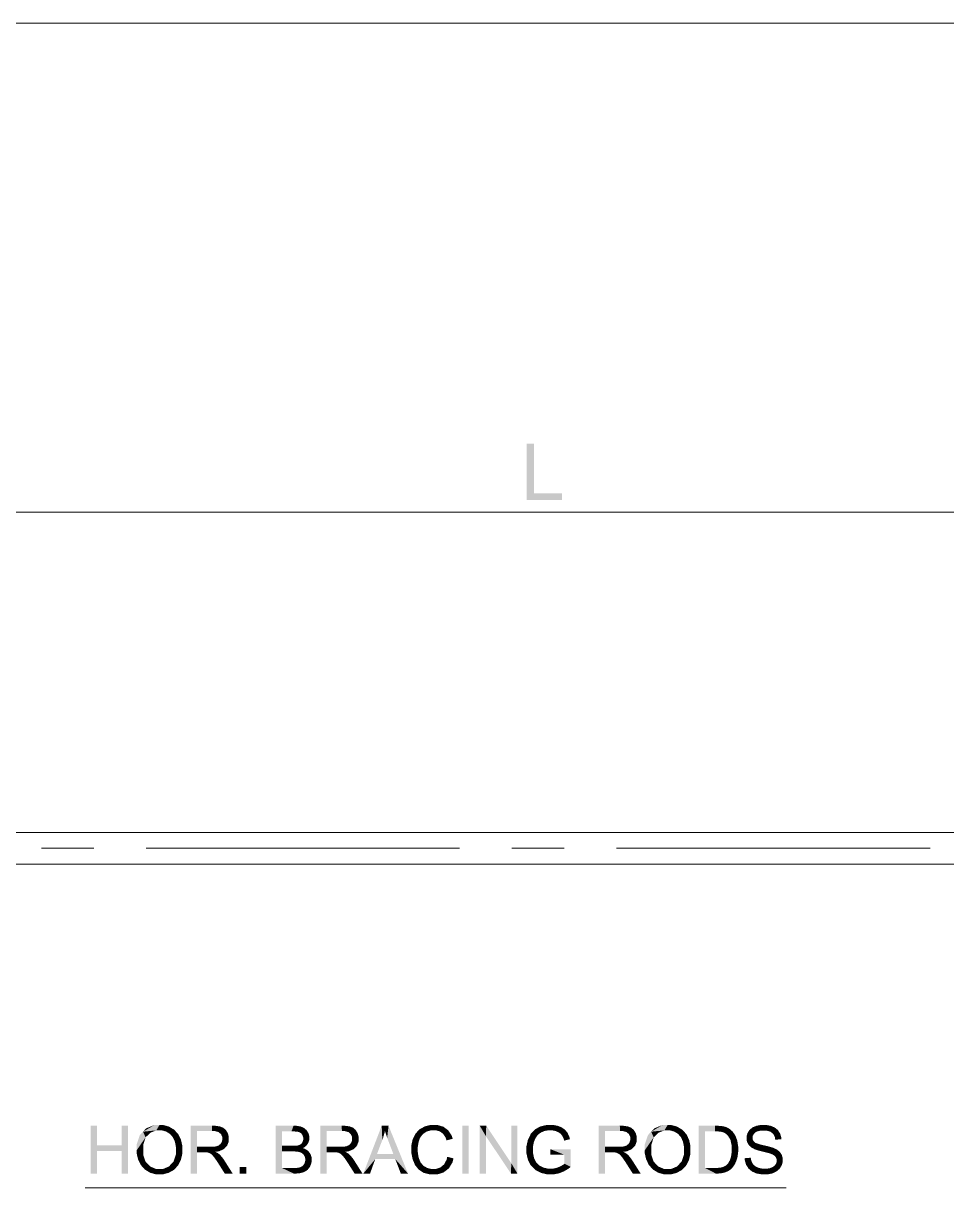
# Model space of a CAD drawing. Header units: millimetres. Extents: x 2 to 579, y 1 to 405.
# Drawn here: x 180.4 to 224.6, y 157.4 to 213.1 of the extents above; entities that cross this region are included whole.
import ezdxf

# ---------------------------------------------------------------- set-up
doc = ezdxf.new("R2010")
doc.units = ezdxf.units.MM
doc.linetypes.add('XKITLINE00', pattern=[0])
doc.layers.add('GraphicObject', color=6, linetype='Continuous', lineweight=0)
doc.layers.add('LinkedObject', color=7, linetype='Continuous', lineweight=0)

# ---------------------------------------------------------------- blocks, each defined once
blk = doc.blocks.new('*A3')
at = {"layer": 'GraphicObject', "color": 3, "linetype": 'XKITLINE00', "lineweight": 0}
blk.add_line((272.126, 213.102), (137.567, 213.102), dxfattribs=at)
blk = doc.blocks.new('*A4')
at = {"layer": 'LinkedObject'}
for points in [[(204.819, 192.998), (204.462, 190.298), (204.462, 192.998)], [(204.819, 190.617), (204.462, 190.298), (204.819, 192.998)], [(204.462, 190.298), (204.819, 190.617), (206.147, 190.298)], [(206.147, 190.298), (204.819, 190.617), (206.147, 190.617)], [(183.909, 159.422), (183.607, 158.075), (183.607, 160.362)], [(183.909, 159.422), (183.607, 160.362), (183.909, 160.362)], [(185.4, 160.362), (185.098, 159.422), (185.098, 160.362)], [(185.098, 159.152), (185.098, 159.422), (185.4, 160.362)], [(185.098, 159.152), (185.4, 160.362), (185.4, 158.075)], [(186.115, 160.079), (185.81, 159.188), (185.962, 159.918)], [(186.237, 159.809), (185.81, 159.188), (186.115, 160.079)], [(185.962, 159.918), (185.81, 159.188), (185.81, 159.473)], [(186.663, 160.401), (186.115, 160.079), (186.268, 160.24)], [(186.904, 160.401), (186.115, 160.079), (186.663, 160.401)], [(186.745, 160.14), (186.115, 160.079), (186.904, 160.401)], [(186.468, 160.03), (186.115, 160.079), (186.745, 160.14)], [(186.115, 160.079), (186.468, 160.03), (186.353, 159.92)], [(186.237, 159.809), (186.115, 160.079), (186.353, 159.92)], [(186.745, 160.14), (186.904, 160.401), (186.906, 160.14)], [(186.904, 160.401), (187.019, 160.14), (186.906, 160.14)], [(187.348, 160.325), (186.904, 160.401), (187.063, 160.401)], [(187.475, 160.25), (186.904, 160.401), (187.348, 160.325)], [(187.223, 160.083), (186.904, 160.401), (187.475, 160.25)], [(187.019, 160.14), (186.904, 160.401), (187.223, 160.083)], [(187.223, 160.083), (187.475, 160.25), (187.314, 160.026)], [(187.475, 160.25), (187.405, 159.968), (187.314, 160.026)], [(187.405, 159.968), (187.475, 160.25), (187.543, 159.807)], [(187.796, 159.963), (187.475, 160.25), (187.602, 160.174)], [(187.863, 159.828), (187.475, 160.25), (187.796, 159.963)], [(187.543, 159.807), (187.475, 160.25), (187.863, 159.828)], [(188.693, 159.354), (188.392, 158.075), (188.392, 160.362)], [(188.392, 160.362), (188.693, 160.111), (188.693, 159.354)], [(189.416, 160.111), (188.392, 160.362), (189.404, 160.362)], [(188.693, 160.111), (188.392, 160.362), (189.416, 160.111)], [(189.404, 160.362), (189.543, 160.111), (189.416, 160.111)], [(189.788, 160.331), (189.404, 160.362), (189.556, 160.362)], [(189.868, 160.3), (189.404, 160.362), (189.788, 160.331)], [(189.729, 160.058), (189.404, 160.362), (189.868, 160.3)], [(189.543, 160.111), (189.404, 160.362), (189.729, 160.058)], [(189.868, 160.3), (189.788, 160.006), (189.729, 160.058)], [(189.947, 160.27), (189.788, 160.006), (189.868, 160.3)], [(189.788, 160.006), (189.947, 160.27), (189.847, 159.954)], [(189.847, 159.954), (189.947, 160.27), (190.122, 160.083)], [(190.122, 160.083), (189.906, 159.82), (189.847, 159.954)], [(190.169, 160.005), (189.906, 159.82), (190.122, 160.083)], [(190.217, 159.833), (189.906, 159.82), (190.169, 160.005)], [(190.122, 160.083), (189.947, 160.27), (190.074, 160.161)], [(192.453, 160.362), (192.755, 159.132), (192.453, 158.075)], [(192.755, 159.402), (192.755, 159.132), (192.453, 160.362)], [(192.453, 160.362), (192.755, 160.092), (192.755, 159.402)], [(193.213, 160.092), (192.453, 160.362), (193.312, 160.362)], [(192.755, 160.092), (192.453, 160.362), (193.213, 160.092)], [(193.213, 160.092), (193.312, 160.362), (193.337, 160.092)], [(193.312, 160.362), (193.511, 160.076), (193.337, 160.092)], [(193.443, 160.362), (193.511, 160.076), (193.312, 160.362)], [(193.653, 160.327), (193.511, 160.076), (193.443, 160.362)], [(193.511, 160.076), (193.653, 160.327), (193.562, 160.06)], [(193.562, 160.06), (193.653, 160.327), (193.613, 160.044)], [(193.613, 160.044), (193.653, 160.327), (193.732, 160.293)], [(193.732, 160.293), (193.691, 159.985), (193.613, 160.044)], [(193.811, 160.258), (193.691, 159.985), (193.732, 160.293)], [(193.935, 160.151), (193.691, 159.985), (193.811, 160.258)], [(193.98, 160.079), (193.691, 159.985), (193.935, 160.151)], [(193.691, 159.985), (193.98, 160.079), (193.718, 159.942)], [(193.98, 160.079), (193.745, 159.899), (193.718, 159.942)], [(193.745, 159.899), (193.98, 160.079), (193.773, 159.798)], [(193.773, 159.798), (193.98, 160.079), (194.07, 159.777)], [(194.07, 159.856), (193.98, 160.079), (194.025, 160.007)], [(194.07, 159.777), (193.98, 160.079), (194.07, 159.856)], [(194.903, 159.354), (194.601, 158.075), (194.601, 160.362)], [(194.601, 160.362), (194.903, 160.111), (194.903, 159.354)], [(195.625, 160.111), (194.601, 160.362), (195.613, 160.362)], [(194.903, 160.111), (194.601, 160.362), (195.625, 160.111)], [(195.613, 160.362), (195.752, 160.111), (195.625, 160.111)], [(195.997, 160.331), (195.613, 160.362), (195.765, 160.362)], [(196.077, 160.3), (195.613, 160.362), (195.997, 160.331)], [(195.938, 160.058), (195.613, 160.362), (196.077, 160.3)], [(195.752, 160.111), (195.613, 160.362), (195.938, 160.058)], [(196.077, 160.3), (195.997, 160.006), (195.938, 160.058)], [(196.156, 160.27), (195.997, 160.006), (196.077, 160.3)], [(195.997, 160.006), (196.156, 160.27), (196.056, 159.954)], [(196.056, 159.954), (196.156, 160.27), (196.331, 160.083)], [(196.331, 160.083), (196.115, 159.82), (196.056, 159.954)], [(196.378, 160.005), (196.115, 159.82), (196.331, 160.083)], [(196.426, 159.833), (196.115, 159.82), (196.378, 160.005)], [(196.331, 160.083), (196.156, 160.27), (196.283, 160.161)], [(197.529, 160.362), (197.559, 159.684), (196.65, 158.075)], [(197.559, 159.684), (197.529, 160.362), (197.598, 159.793)], [(197.598, 159.793), (197.529, 160.362), (197.66, 160.012)], [(197.66, 160.012), (197.529, 160.362), (197.682, 160.122)], [(197.855, 160.362), (197.682, 160.122), (197.529, 160.362)], [(197.682, 160.122), (197.855, 160.362), (197.71, 160.029)], [(197.71, 160.029), (197.855, 160.362), (197.791, 159.791)], [(197.791, 159.791), (197.855, 160.362), (197.844, 159.646)], [(197.844, 159.646), (197.855, 160.362), (198.084, 159.015)], [(198.084, 159.015), (197.855, 160.362), (198.178, 158.768)], [(198.178, 158.768), (197.855, 160.362), (198.787, 158.075)], [(199.148, 159.992), (199.487, 159.953), (199.08, 159.859)], [(199.08, 159.859), (199.487, 159.953), (199.362, 159.783)], [(199.342, 160.194), (199.487, 159.953), (199.148, 159.992)], [(199.468, 160.263), (199.487, 159.953), (199.342, 160.194)], [(199.594, 160.332), (199.884, 160.143), (199.468, 160.263)], [(199.468, 160.263), (199.884, 160.143), (199.664, 160.079)], [(199.487, 159.953), (199.468, 160.263), (199.575, 160.016)], [(199.575, 160.016), (199.468, 160.263), (199.664, 160.079)], [(199.871, 160.401), (199.884, 160.143), (199.594, 160.332)], [(200.022, 160.401), (199.884, 160.143), (199.871, 160.401)], [(199.884, 160.143), (200.022, 160.401), (200.016, 160.143)], [(200.022, 160.401), (200.13, 160.143), (200.016, 160.143)], [(200.482, 160.314), (200.022, 160.401), (200.193, 160.401)], [(200.598, 160.226), (200.022, 160.401), (200.482, 160.314)], [(200.32, 160.086), (200.022, 160.401), (200.598, 160.226)], [(200.13, 160.143), (200.022, 160.401), (200.32, 160.086)], [(200.32, 160.086), (200.598, 160.226), (200.396, 160.029)], [(200.598, 160.226), (200.472, 159.972), (200.396, 160.029)], [(200.472, 159.972), (200.598, 160.226), (200.587, 159.79)], [(200.587, 159.79), (200.598, 160.226), (200.924, 159.735)], [(200.878, 159.893), (200.598, 160.226), (200.715, 160.139)], [(200.924, 159.735), (200.598, 160.226), (200.878, 159.893)], [(201.688, 160.362), (201.386, 158.075), (201.386, 160.362)], [(201.688, 158.075), (201.386, 158.075), (201.688, 160.362)], [(202.218, 160.362), (202.509, 159.87), (202.218, 158.075)], [(202.509, 159.87), (202.218, 160.362), (202.529, 160.362)], [(202.218, 158.075), (202.509, 159.87), (202.509, 158.075)], [(202.509, 159.87), (202.529, 160.362), (203.708, 158.075)], [(203.708, 158.075), (202.529, 160.362), (203.728, 158.567)], [(204.018, 160.362), (203.728, 158.567), (203.728, 160.362)], [(204.018, 158.075), (203.728, 158.567), (204.018, 160.362)], [(204.992, 160.261), (204.59, 159.831), (204.861, 160.19)], [(205.162, 160.048), (204.59, 159.831), (204.992, 160.261)], [(204.861, 160.19), (204.59, 159.831), (204.66, 159.976)], [(205.04, 159.965), (204.59, 159.831), (205.162, 160.048)], [(204.993, 159.913), (204.59, 159.831), (205.04, 159.965)], [(204.947, 159.862), (204.59, 159.831), (204.993, 159.913)], [(205.425, 160.401), (204.992, 160.261), (205.123, 160.331)], [(205.492, 160.143), (204.992, 160.261), (205.425, 160.401)], [(204.992, 160.261), (205.237, 160.079), (205.162, 160.048)], [(205.237, 160.079), (204.992, 160.261), (205.313, 160.111)], [(205.313, 160.111), (204.992, 160.261), (205.492, 160.143)], [(205.596, 160.143), (205.425, 160.401), (205.596, 160.401)], [(205.492, 160.143), (205.425, 160.401), (205.596, 160.143)], [(205.596, 160.401), (205.683, 160.143), (205.596, 160.143)], [(205.72, 160.401), (205.683, 160.143), (205.596, 160.401)], [(205.683, 160.143), (205.72, 160.401), (205.84, 160.113)], [(206.044, 160.321), (205.72, 160.401), (205.944, 160.361)], [(205.84, 160.113), (205.72, 160.401), (206.044, 160.321)], [(205.84, 160.113), (206.044, 160.321), (205.911, 160.082)], [(206.044, 160.321), (205.982, 160.052), (205.911, 160.082)], [(205.982, 160.052), (206.044, 160.321), (206.092, 159.972)], [(206.301, 160.169), (206.044, 160.321), (206.144, 160.28)], [(206.358, 160.097), (206.044, 160.321), (206.301, 160.169)], [(206.092, 159.972), (206.044, 160.321), (206.358, 160.097)], [(206.092, 159.972), (206.358, 160.097), (206.13, 159.922)], [(206.358, 160.097), (206.168, 159.872), (206.13, 159.922)], [(206.168, 159.872), (206.358, 160.097), (206.232, 159.735)], [(206.232, 159.735), (206.358, 160.097), (206.502, 159.838)], [(206.502, 159.838), (206.358, 160.097), (206.415, 160.025)], [(208.206, 159.354), (207.904, 158.075), (207.904, 160.362)], [(207.904, 160.362), (208.206, 160.111), (208.206, 159.354)], [(208.928, 160.111), (207.904, 160.362), (208.916, 160.362)], [(208.206, 160.111), (207.904, 160.362), (208.928, 160.111)], [(208.916, 160.362), (209.055, 160.111), (208.928, 160.111)], [(209.301, 160.331), (208.916, 160.362), (209.068, 160.362)], [(209.38, 160.3), (208.916, 160.362), (209.301, 160.331)], [(209.241, 160.058), (208.916, 160.362), (209.38, 160.3)], [(209.055, 160.111), (208.916, 160.362), (209.241, 160.058)], [(209.38, 160.3), (209.3, 160.006), (209.241, 160.058)], [(209.459, 160.27), (209.3, 160.006), (209.38, 160.3)], [(209.3, 160.006), (209.459, 160.27), (209.359, 159.954)], [(209.359, 159.954), (209.459, 160.27), (209.634, 160.083)], [(209.634, 160.083), (209.418, 159.82), (209.359, 159.954)], [(209.681, 160.005), (209.418, 159.82), (209.634, 160.083)], [(209.729, 159.833), (209.418, 159.82), (209.681, 160.005)], [(209.634, 160.083), (209.459, 160.27), (209.586, 160.161)], [(210.416, 160.079), (210.111, 159.188), (210.264, 159.918)], [(210.538, 159.809), (210.111, 159.188), (210.416, 160.079)], [(210.264, 159.918), (210.111, 159.188), (210.111, 159.473)], [(210.964, 160.401), (210.416, 160.079), (210.569, 160.24)], [(211.205, 160.401), (210.416, 160.079), (210.964, 160.401)], [(211.046, 160.14), (210.416, 160.079), (211.205, 160.401)], [(210.769, 160.03), (210.416, 160.079), (211.046, 160.14)], [(210.416, 160.079), (210.769, 160.03), (210.654, 159.92)], [(210.538, 159.809), (210.416, 160.079), (210.654, 159.92)], [(211.046, 160.14), (211.205, 160.401), (211.207, 160.14)], [(211.205, 160.401), (211.32, 160.14), (211.207, 160.14)], [(211.649, 160.325), (211.205, 160.401), (211.364, 160.401)], [(211.776, 160.25), (211.205, 160.401), (211.649, 160.325)], [(211.524, 160.083), (211.205, 160.401), (211.776, 160.25)], [(211.32, 160.14), (211.205, 160.401), (211.524, 160.083)], [(211.524, 160.083), (211.776, 160.25), (211.615, 160.026)], [(211.776, 160.25), (211.706, 159.968), (211.615, 160.026)], [(211.706, 159.968), (211.776, 160.25), (211.844, 159.807)], [(212.097, 159.963), (211.776, 160.25), (211.903, 160.174)], [(212.164, 159.828), (211.776, 160.25), (212.097, 159.963)], [(211.844, 159.807), (211.776, 160.25), (212.164, 159.828)], [(212.688, 160.362), (212.99, 160.092), (212.688, 158.075)], [(213.47, 160.092), (212.688, 160.362), (213.475, 160.362)], [(212.99, 160.092), (212.688, 160.362), (213.47, 160.092)], [(212.688, 158.075), (212.99, 160.092), (212.99, 158.345)], [(213.475, 160.362), (213.605, 160.092), (213.47, 160.092)], [(213.608, 160.362), (213.605, 160.092), (213.475, 160.362)], [(213.608, 160.362), (213.801, 160.069), (213.605, 160.092)], [(213.812, 160.346), (213.801, 160.069), (213.608, 160.362)], [(213.882, 160.329), (213.801, 160.069), (213.812, 160.346)], [(213.882, 160.329), (213.862, 160.045), (213.801, 160.069)], [(213.862, 160.045), (213.882, 160.329), (213.946, 160.013)], [(214.148, 160.225), (213.882, 160.329), (213.98, 160.307)], [(214.217, 160.166), (213.882, 160.329), (214.148, 160.225)], [(214.089, 159.884), (213.882, 160.329), (214.217, 160.166)], [(213.946, 160.013), (213.882, 160.329), (214.089, 159.884)], [(214.217, 160.166), (214.148, 159.787), (214.089, 159.884)], [(214.307, 160.089), (214.148, 159.787), (214.217, 160.166)], [(214.443, 159.894), (214.148, 159.787), (214.307, 160.089)], [(214.148, 159.787), (214.443, 159.894), (214.207, 159.691)], [(214.207, 159.691), (214.443, 159.894), (214.487, 159.775)], [(215.075, 160.094), (214.977, 159.77), (215.026, 160.019)], [(215.331, 159.982), (214.977, 159.77), (215.075, 160.094)], [(215.026, 160.019), (214.977, 159.77), (214.977, 159.857)], [(215.268, 159.861), (214.977, 159.77), (215.331, 159.982)], [(215.125, 160.169), (215.393, 160.033), (215.075, 160.094)], [(215.075, 160.094), (215.393, 160.033), (215.331, 159.982)], [(215.268, 160.284), (215.393, 160.033), (215.125, 160.169)], [(215.456, 160.083), (215.268, 160.284), (215.362, 160.323)], [(215.393, 160.033), (215.268, 160.284), (215.456, 160.083)], [(215.456, 160.362), (215.656, 160.133), (215.362, 160.323)], [(215.362, 160.323), (215.656, 160.133), (215.456, 160.083)], [(215.666, 160.401), (215.656, 160.133), (215.456, 160.362)], [(215.781, 160.401), (215.656, 160.133), (215.666, 160.401)], [(215.656, 160.133), (215.781, 160.401), (215.793, 160.133)], [(215.781, 160.401), (215.925, 160.133), (215.793, 160.133)], [(216.132, 160.36), (215.781, 160.401), (215.908, 160.401)], [(216.229, 160.319), (215.781, 160.401), (216.132, 160.36)], [(216.124, 160.078), (215.781, 160.401), (216.229, 160.319)], [(215.925, 160.133), (215.781, 160.401), (216.124, 160.078)], [(216.229, 160.319), (216.191, 160.022), (216.124, 160.078)], [(216.326, 160.278), (216.191, 160.022), (216.229, 160.319)], [(216.191, 160.022), (216.326, 160.278), (216.259, 159.967)], [(216.259, 159.967), (216.326, 160.278), (216.528, 160.078)], [(216.528, 160.078), (216.338, 159.803), (216.259, 159.967)], [(216.528, 160.078), (216.326, 160.278), (216.476, 160.157)], [(216.58, 159.998), (216.338, 159.803), (216.528, 160.078)], [(216.636, 159.818), (216.338, 159.803), (216.58, 159.998)], [(183.909, 159.152), (183.607, 158.075), (183.909, 159.422)], [(183.909, 159.422), (185.098, 159.152), (183.909, 159.152)], [(185.098, 159.422), (185.098, 159.152), (183.909, 159.422)], [(186.121, 159.441), (185.81, 159.188), (186.237, 159.809)], [(185.81, 159.188), (186.121, 159.441), (186.121, 159.183)], [(187.543, 159.807), (187.863, 159.828), (187.59, 159.703)], [(187.863, 159.828), (187.638, 159.599), (187.59, 159.703)], [(187.638, 159.599), (187.863, 159.828), (187.685, 159.355)], [(187.685, 159.355), (187.863, 159.828), (187.996, 159.386)], [(187.685, 159.216), (187.996, 159.386), (187.996, 159.215)], [(187.685, 159.355), (187.996, 159.386), (187.685, 159.216)], [(187.996, 159.386), (187.863, 159.828), (187.929, 159.693)], [(188.693, 159.354), (188.693, 159.091), (188.392, 158.075)], [(189.044, 159.091), (188.693, 159.354), (189.343, 159.354)], [(188.693, 159.091), (188.693, 159.354), (189.044, 159.091)], [(189.044, 159.091), (189.343, 159.354), (189.102, 159.091)], [(189.102, 159.091), (189.343, 159.354), (189.186, 159.085)], [(189.186, 159.085), (189.343, 159.354), (189.212, 159.08)], [(189.212, 159.08), (189.343, 159.354), (189.247, 159.071)], [(189.247, 159.071), (189.343, 159.354), (189.316, 159.041)], [(189.316, 159.041), (189.343, 159.354), (189.446, 159.354)], [(189.316, 159.041), (189.446, 159.354), (189.35, 159.019)], [(189.446, 159.354), (189.573, 159.116), (189.35, 159.019)], [(189.609, 159.375), (189.573, 159.116), (189.446, 159.354)], [(189.573, 159.116), (189.609, 159.375), (189.738, 159.138)], [(189.667, 159.396), (190.059, 159.328), (189.609, 159.375)], [(189.981, 159.244), (189.609, 159.375), (190.059, 159.328)], [(189.738, 159.138), (189.609, 159.375), (189.981, 159.244)], [(189.725, 159.418), (190.059, 159.328), (189.667, 159.396)], [(190.059, 159.328), (189.725, 159.418), (189.814, 159.487)], [(189.845, 159.534), (190.059, 159.328), (189.814, 159.487)], [(189.875, 159.581), (190.059, 159.328), (189.845, 159.534)], [(189.875, 159.581), (190.217, 159.738), (190.059, 159.328)], [(189.906, 159.684), (190.217, 159.738), (189.875, 159.581)], [(190.217, 159.738), (189.906, 159.82), (190.217, 159.833)], [(189.906, 159.82), (190.217, 159.738), (189.906, 159.739)], [(190.217, 159.738), (189.906, 159.684), (189.906, 159.739)], [(190.059, 159.328), (190.217, 159.738), (190.138, 159.411)], [(190.138, 159.411), (190.217, 159.738), (190.217, 159.616)], [(193.285, 159.132), (192.755, 159.402), (193.251, 159.402)], [(192.755, 159.132), (192.755, 159.402), (193.285, 159.132)], [(193.394, 159.132), (193.251, 159.402), (193.351, 159.402)], [(193.285, 159.132), (193.251, 159.402), (193.394, 159.132)], [(193.496, 159.415), (193.751, 159.292), (193.351, 159.402)], [(193.351, 159.402), (193.751, 159.292), (193.394, 159.132)], [(193.54, 159.428), (193.831, 159.332), (193.496, 159.415)], [(193.751, 159.292), (193.496, 159.415), (193.831, 159.332)], [(193.598, 159.445), (193.831, 159.332), (193.54, 159.428)], [(193.685, 159.502), (193.831, 159.332), (193.598, 159.445)], [(193.991, 159.501), (193.685, 159.502), (193.743, 159.582)], [(193.951, 159.436), (193.685, 159.502), (193.991, 159.501)], [(193.831, 159.332), (193.685, 159.502), (193.951, 159.436)], [(193.743, 159.582), (194.07, 159.777), (193.991, 159.501)], [(193.773, 159.681), (194.07, 159.777), (193.743, 159.582)], [(194.07, 159.777), (193.773, 159.741), (193.773, 159.798)], [(193.773, 159.741), (194.07, 159.777), (193.773, 159.681)], [(193.991, 159.501), (194.07, 159.777), (194.03, 159.566)], [(194.03, 159.566), (194.07, 159.777), (194.07, 159.704)], [(194.903, 159.354), (194.903, 159.091), (194.601, 158.075)], [(195.253, 159.091), (194.903, 159.354), (195.552, 159.354)], [(194.903, 159.091), (194.903, 159.354), (195.253, 159.091)], [(195.253, 159.091), (195.552, 159.354), (195.311, 159.091)], [(195.311, 159.091), (195.552, 159.354), (195.395, 159.085)], [(195.395, 159.085), (195.552, 159.354), (195.421, 159.08)], [(195.421, 159.08), (195.552, 159.354), (195.456, 159.071)], [(195.456, 159.071), (195.552, 159.354), (195.525, 159.041)], [(195.525, 159.041), (195.552, 159.354), (195.656, 159.354)], [(195.525, 159.041), (195.656, 159.354), (195.559, 159.019)], [(195.656, 159.354), (195.782, 159.116), (195.559, 159.019)], [(195.818, 159.375), (195.782, 159.116), (195.656, 159.354)], [(195.782, 159.116), (195.818, 159.375), (195.947, 159.138)], [(195.876, 159.396), (196.268, 159.328), (195.818, 159.375)], [(196.19, 159.244), (195.818, 159.375), (196.268, 159.328)], [(195.947, 159.138), (195.818, 159.375), (196.19, 159.244)], [(195.935, 159.418), (196.268, 159.328), (195.876, 159.396)], [(196.268, 159.328), (195.935, 159.418), (196.023, 159.487)], [(196.054, 159.534), (196.268, 159.328), (196.023, 159.487)], [(196.084, 159.581), (196.268, 159.328), (196.054, 159.534)], [(196.084, 159.581), (196.426, 159.738), (196.268, 159.328)], [(196.115, 159.684), (196.426, 159.738), (196.084, 159.581)], [(196.426, 159.738), (196.115, 159.82), (196.426, 159.833)], [(196.115, 159.82), (196.426, 159.738), (196.115, 159.739)], [(196.426, 159.738), (196.115, 159.684), (196.115, 159.739)], [(196.268, 159.328), (196.426, 159.738), (196.347, 159.411)], [(196.347, 159.411), (196.426, 159.738), (196.426, 159.616)], [(196.65, 158.075), (197.559, 159.684), (197.307, 159.015)], [(199.29, 159.57), (198.944, 159.414), (199.012, 159.726)], [(199.255, 159.351), (198.944, 159.414), (199.29, 159.57)], [(198.944, 159.414), (199.255, 159.351), (198.944, 159.236)], [(198.944, 159.236), (199.255, 159.351), (199.255, 159.237)], [(199.326, 159.677), (199.012, 159.726), (199.08, 159.859)], [(199.29, 159.57), (199.012, 159.726), (199.326, 159.677)], [(199.326, 159.677), (199.08, 159.859), (199.362, 159.783)], [(200.587, 159.79), (200.924, 159.735), (200.627, 159.665)], [(204.59, 159.831), (204.451, 159.375), (204.52, 159.686)], [(204.805, 159.581), (204.451, 159.375), (204.59, 159.831)], [(204.762, 159.35), (204.451, 159.375), (204.805, 159.581)], [(204.451, 159.375), (204.762, 159.35), (204.451, 159.208)], [(204.451, 159.208), (204.762, 159.35), (204.762, 159.226)], [(204.875, 159.748), (204.59, 159.831), (204.947, 159.862)], [(204.59, 159.831), (204.875, 159.748), (204.849, 159.687)], [(204.805, 159.581), (204.59, 159.831), (204.849, 159.687)], [(206.232, 159.735), (206.502, 159.838), (206.258, 159.648)], [(206.258, 159.648), (206.502, 159.838), (206.532, 159.722)], [(208.206, 159.354), (208.206, 159.091), (207.904, 158.075)], [(208.556, 159.091), (208.206, 159.354), (208.855, 159.354)], [(208.206, 159.091), (208.206, 159.354), (208.556, 159.091)], [(208.556, 159.091), (208.855, 159.354), (208.614, 159.091)], [(208.614, 159.091), (208.855, 159.354), (208.699, 159.085)], [(208.699, 159.085), (208.855, 159.354), (208.724, 159.08)], [(208.724, 159.08), (208.855, 159.354), (208.759, 159.071)], [(208.759, 159.071), (208.855, 159.354), (208.828, 159.041)], [(208.828, 159.041), (208.855, 159.354), (208.959, 159.354)], [(208.828, 159.041), (208.959, 159.354), (208.862, 159.019)], [(208.959, 159.354), (209.086, 159.116), (208.862, 159.019)], [(209.121, 159.375), (209.086, 159.116), (208.959, 159.354)], [(209.086, 159.116), (209.121, 159.375), (209.25, 159.138)], [(209.179, 159.396), (209.571, 159.328), (209.121, 159.375)], [(209.493, 159.244), (209.121, 159.375), (209.571, 159.328)], [(209.25, 159.138), (209.121, 159.375), (209.493, 159.244)], [(209.238, 159.418), (209.571, 159.328), (209.179, 159.396)], [(209.571, 159.328), (209.238, 159.418), (209.327, 159.487)], [(209.357, 159.534), (209.571, 159.328), (209.327, 159.487)], [(209.387, 159.581), (209.571, 159.328), (209.357, 159.534)], [(209.387, 159.581), (209.729, 159.738), (209.571, 159.328)], [(209.418, 159.684), (209.729, 159.738), (209.387, 159.581)], [(209.729, 159.738), (209.418, 159.82), (209.729, 159.833)], [(209.418, 159.82), (209.729, 159.738), (209.418, 159.739)], [(209.729, 159.738), (209.418, 159.684), (209.418, 159.739)], [(209.571, 159.328), (209.729, 159.738), (209.65, 159.411)], [(209.65, 159.411), (209.729, 159.738), (209.729, 159.616)], [(210.422, 159.441), (210.111, 159.188), (210.538, 159.809)], [(210.111, 159.188), (210.422, 159.441), (210.422, 159.183)], [(211.844, 159.807), (212.164, 159.828), (211.892, 159.703)], [(212.164, 159.828), (211.939, 159.599), (211.892, 159.703)], [(211.939, 159.599), (212.164, 159.828), (211.986, 159.355)], [(211.986, 159.355), (212.164, 159.828), (212.297, 159.386)], [(211.986, 159.216), (212.297, 159.386), (212.297, 159.215)], [(211.986, 159.355), (212.297, 159.386), (211.986, 159.216)], [(212.297, 159.386), (212.164, 159.828), (212.23, 159.693)], [(214.487, 159.775), (214.266, 159.415), (214.207, 159.691)], [(214.532, 159.656), (214.266, 159.415), (214.487, 159.775)], [(214.577, 159.384), (214.266, 159.415), (214.532, 159.656)], [(214.577, 159.231), (214.266, 159.415), (214.577, 159.384)], [(214.266, 159.415), (214.577, 159.231), (214.266, 159.236)], [(214.977, 159.77), (215.268, 159.861), (215.268, 159.79)], [(215.268, 159.728), (214.977, 159.77), (215.268, 159.79)], [(214.977, 159.77), (215.268, 159.728), (214.977, 159.691)], [(214.977, 159.691), (215.268, 159.728), (215.017, 159.549)], [(215.017, 159.549), (215.268, 159.728), (215.057, 159.485)], [(215.057, 159.485), (215.268, 159.728), (215.312, 159.627)], [(215.312, 159.627), (215.219, 159.315), (215.057, 159.485)], [(215.057, 159.485), (215.219, 159.315), (215.097, 159.422)], [(215.357, 159.587), (215.219, 159.315), (215.312, 159.627)], [(215.219, 159.315), (215.357, 159.587), (215.301, 159.272)], [(215.301, 159.272), (215.357, 159.587), (215.4, 159.547)], [(215.301, 159.272), (215.4, 159.547), (215.364, 159.239)], [(215.364, 159.239), (215.4, 159.547), (215.584, 159.167)], [(215.584, 159.167), (215.4, 159.547), (215.628, 159.466)], [(215.584, 159.167), (215.628, 159.466), (215.742, 159.129)], [(215.742, 159.129), (215.628, 159.466), (215.813, 159.424)], [(215.742, 159.129), (215.813, 159.424), (215.899, 159.091)], [(215.899, 159.091), (215.813, 159.424), (215.997, 159.382)], [(215.899, 159.091), (215.997, 159.382), (216.102, 159.036)], [(216.102, 159.036), (215.997, 159.382), (216.148, 159.018)], [(216.148, 159.018), (215.997, 159.382), (216.22, 158.99)], [(216.25, 159.31), (216.22, 158.99), (215.997, 159.382)], [(216.64, 159.717), (216.338, 159.803), (216.636, 159.818)], [(216.338, 159.803), (216.64, 159.717), (216.349, 159.694)], [(183.607, 158.075), (183.909, 159.152), (183.909, 158.075)], [(185.098, 159.152), (185.4, 158.075), (185.098, 158.075)], [(185.81, 159.188), (186.121, 158.977), (185.81, 159.038)], [(186.121, 158.977), (185.81, 159.188), (186.121, 159.183)], [(185.81, 159.038), (186.121, 158.977), (185.875, 158.753)], [(185.875, 158.753), (186.121, 158.977), (185.941, 158.618)], [(185.941, 158.618), (186.121, 158.977), (186.232, 158.651)], [(187.574, 158.655), (187.996, 159.215), (187.856, 158.593)], [(187.685, 158.995), (187.996, 159.215), (187.574, 158.655)], [(187.996, 159.215), (187.685, 158.995), (187.685, 159.216)], [(187.856, 158.593), (187.996, 159.215), (187.926, 158.73)], [(187.926, 158.73), (187.996, 159.215), (187.996, 159.041)], [(188.392, 158.075), (188.693, 159.091), (188.693, 158.075)], [(189.35, 159.019), (189.573, 159.116), (189.384, 158.997)], [(189.573, 159.116), (189.46, 158.921), (189.384, 158.997)], [(189.633, 159.087), (189.46, 158.921), (189.573, 159.116)], [(189.46, 158.921), (189.633, 159.087), (189.503, 158.866)], [(189.503, 158.866), (189.633, 159.087), (189.546, 158.812)], [(189.546, 158.812), (189.633, 159.087), (189.756, 159.002)], [(189.756, 159.002), (189.655, 158.654), (189.546, 158.812)], [(189.756, 159.002), (189.633, 159.087), (189.725, 159.03)], [(189.822, 158.941), (189.655, 158.654), (189.756, 159.002)], [(189.947, 158.789), (189.655, 158.654), (189.822, 158.941)], [(189.655, 158.654), (189.947, 158.789), (189.721, 158.551)], [(189.721, 158.551), (189.947, 158.789), (190.006, 158.698)], [(192.453, 158.075), (192.755, 159.132), (192.755, 158.345)], [(193.394, 159.132), (193.751, 159.292), (193.562, 159.113)], [(193.751, 159.292), (193.62, 159.094), (193.562, 159.113)], [(193.62, 159.094), (193.751, 159.292), (193.679, 159.074)], [(193.679, 159.074), (193.751, 159.292), (193.77, 159.008)], [(194.013, 159.158), (193.751, 159.292), (193.854, 159.261)], [(193.77, 159.008), (193.751, 159.292), (194.013, 159.158)], [(193.77, 159.008), (194.013, 159.158), (193.803, 158.961)], [(193.803, 158.961), (194.013, 159.158), (193.836, 158.914)], [(193.836, 158.914), (194.013, 159.158), (194.069, 159.084)], [(194.069, 159.084), (193.869, 158.802), (193.836, 158.914)], [(194.124, 159.011), (193.869, 158.802), (194.069, 159.084)], [(194.18, 158.838), (193.869, 158.802), (194.124, 159.011)], [(194.18, 158.738), (193.869, 158.802), (194.18, 158.838)], [(193.869, 158.802), (194.18, 158.738), (193.869, 158.738)], [(194.601, 158.075), (194.903, 159.091), (194.903, 158.075)], [(195.559, 159.019), (195.782, 159.116), (195.593, 158.997)], [(195.782, 159.116), (195.67, 158.921), (195.593, 158.997)], [(195.842, 159.087), (195.67, 158.921), (195.782, 159.116)], [(195.67, 158.921), (195.842, 159.087), (195.712, 158.866)], [(195.712, 158.866), (195.842, 159.087), (195.755, 158.812)], [(195.755, 158.812), (195.842, 159.087), (195.965, 159.002)], [(195.965, 159.002), (195.864, 158.654), (195.755, 158.812)], [(195.965, 159.002), (195.842, 159.087), (195.934, 159.03)], [(196.031, 158.941), (195.864, 158.654), (195.965, 159.002)], [(196.156, 158.789), (195.864, 158.654), (196.031, 158.941)], [(195.864, 158.654), (196.156, 158.789), (195.93, 158.551)], [(195.93, 158.551), (196.156, 158.789), (196.215, 158.698)], [(197.221, 158.768), (196.65, 158.075), (197.307, 159.015)], [(196.65, 158.075), (197.221, 158.768), (196.97, 158.075)], [(197.307, 159.015), (198.178, 158.768), (197.221, 158.768)], [(198.084, 159.015), (198.178, 158.768), (197.307, 159.015)], [(198.178, 158.768), (198.787, 158.075), (198.443, 158.075)], [(199.255, 159.237), (198.944, 159.072), (198.944, 159.236)], [(199.255, 159.091), (198.944, 159.072), (199.255, 159.237)], [(199.255, 159.091), (199.064, 158.623), (198.944, 159.072)], [(198.944, 159.072), (199.064, 158.623), (199.004, 158.766)], [(199.297, 158.837), (199.064, 158.623), (199.255, 159.091)], [(199.064, 158.623), (199.297, 158.837), (199.34, 158.728)], [(200.511, 158.515), (200.963, 158.8), (200.621, 158.232)], [(200.63, 158.732), (200.963, 158.8), (200.511, 158.515)], [(200.621, 158.232), (200.963, 158.8), (200.744, 158.33)], [(200.963, 158.8), (200.63, 158.732), (200.661, 158.877)], [(200.744, 158.33), (200.963, 158.8), (200.915, 158.614)], [(204.762, 159.073), (204.451, 159.208), (204.762, 159.226)], [(204.451, 159.208), (204.591, 158.598), (204.451, 159.039)], [(204.762, 159.073), (204.591, 158.598), (204.451, 159.208)], [(204.451, 159.039), (204.591, 158.598), (204.521, 158.734)], [(204.814, 158.817), (204.591, 158.598), (204.762, 159.073)], [(204.591, 158.598), (204.814, 158.817), (204.867, 158.714)], [(205.596, 159.242), (206.269, 158.972), (205.596, 158.972)], [(206.566, 159.242), (206.269, 158.972), (205.596, 159.242)], [(206.269, 158.546), (206.566, 159.242), (206.566, 158.393)], [(206.269, 158.972), (206.566, 159.242), (206.269, 158.546)], [(207.904, 158.075), (208.206, 159.091), (208.206, 158.075)], [(208.862, 159.019), (209.086, 159.116), (208.896, 158.997)], [(209.086, 159.116), (208.973, 158.921), (208.896, 158.997)], [(209.146, 159.087), (208.973, 158.921), (209.086, 159.116)], [(208.973, 158.921), (209.146, 159.087), (209.016, 158.866)], [(209.016, 158.866), (209.146, 159.087), (209.058, 158.812)], [(209.058, 158.812), (209.146, 159.087), (209.268, 159.002)], [(209.268, 159.002), (209.167, 158.654), (209.058, 158.812)], [(209.268, 159.002), (209.146, 159.087), (209.237, 159.03)], [(209.334, 158.941), (209.167, 158.654), (209.268, 159.002)], [(209.459, 158.789), (209.167, 158.654), (209.334, 158.941)], [(209.167, 158.654), (209.459, 158.789), (209.234, 158.551)], [(209.234, 158.551), (209.459, 158.789), (209.518, 158.698)], [(210.111, 159.188), (210.422, 158.977), (210.111, 159.038)], [(210.422, 158.977), (210.111, 159.188), (210.422, 159.183)], [(210.111, 159.038), (210.422, 158.977), (210.176, 158.753)], [(210.176, 158.753), (210.422, 158.977), (210.242, 158.618)], [(210.242, 158.618), (210.422, 158.977), (210.533, 158.651)], [(211.876, 158.655), (212.297, 159.215), (212.157, 158.593)], [(211.986, 158.995), (212.297, 159.215), (211.876, 158.655)], [(212.297, 159.215), (211.986, 158.995), (211.986, 159.216)], [(212.157, 158.593), (212.297, 159.215), (212.227, 158.73)], [(212.227, 158.73), (212.297, 159.215), (212.297, 159.041)], [(214.516, 158.769), (214.176, 158.704), (214.236, 158.886)], [(214.486, 158.669), (214.176, 158.704), (214.516, 158.769)], [(214.266, 159.106), (214.577, 159.101), (214.236, 158.886)], [(214.236, 158.886), (214.577, 159.101), (214.516, 158.769)], [(214.577, 159.231), (214.266, 159.106), (214.266, 159.236)], [(214.577, 159.101), (214.266, 159.106), (214.577, 159.231)], [(214.516, 158.769), (214.577, 159.101), (214.547, 158.87)], [(215.189, 158.748), (214.893, 158.809), (215.179, 158.834)], [(214.893, 158.809), (215.018, 158.399), (214.896, 158.695)], [(215.189, 158.748), (215.018, 158.399), (214.893, 158.809)], [(216.318, 159.278), (216.22, 158.99), (216.25, 159.31)], [(216.22, 158.99), (216.318, 159.278), (216.323, 158.923)], [(216.323, 158.923), (216.318, 159.278), (216.418, 159.232)], [(216.323, 158.923), (216.418, 159.232), (216.355, 158.883)], [(216.355, 158.883), (216.418, 159.232), (216.387, 158.843)], [(216.418, 159.232), (216.613, 159.045), (216.387, 158.843)], [(216.387, 158.843), (216.613, 159.045), (216.418, 158.749)], [(216.613, 159.045), (216.418, 159.232), (216.566, 159.116)], [(216.418, 158.749), (216.613, 159.045), (216.661, 158.975)], [(216.418, 158.749), (216.661, 158.975), (216.418, 158.695)], [(216.418, 158.695), (216.661, 158.975), (216.418, 158.642)], [(216.661, 158.975), (216.709, 158.72), (216.418, 158.642)], [(216.709, 158.72), (216.661, 158.975), (216.709, 158.812)], [(186.232, 158.651), (186.199, 158.27), (185.941, 158.618)], [(185.941, 158.618), (186.199, 158.27), (186.006, 158.483)], [(186.343, 158.532), (186.199, 158.27), (186.232, 158.651)], [(186.199, 158.27), (186.343, 158.532), (186.326, 158.192)], [(186.326, 158.192), (186.343, 158.532), (186.454, 158.414)], [(186.454, 158.414), (186.903, 158.036), (186.326, 158.192)], [(186.733, 158.295), (186.903, 158.036), (186.454, 158.414)], [(186.903, 158.036), (186.733, 158.295), (186.901, 158.295)], [(187.072, 158.295), (186.903, 158.036), (186.901, 158.295)], [(186.903, 158.036), (187.072, 158.295), (187.052, 158.036)], [(187.052, 158.036), (187.072, 158.295), (187.329, 158.107)], [(187.458, 158.177), (187.072, 158.295), (187.354, 158.415)], [(187.329, 158.107), (187.072, 158.295), (187.458, 158.177)], [(187.464, 158.535), (187.587, 158.248), (187.354, 158.415)], [(187.354, 158.415), (187.587, 158.248), (187.458, 158.177)], [(187.856, 158.593), (187.464, 158.535), (187.574, 158.655)], [(187.785, 158.456), (187.464, 158.535), (187.856, 158.593)], [(187.587, 158.248), (187.464, 158.535), (187.785, 158.456)], [(189.721, 158.551), (190.006, 158.698), (190.023, 158.075)], [(190.023, 158.075), (190.006, 158.698), (190.401, 158.075)], [(191.056, 158.395), (190.736, 158.075), (190.736, 158.395)], [(191.056, 158.075), (190.736, 158.075), (191.056, 158.395)], [(192.755, 158.345), (193.325, 158.075), (192.453, 158.075)], [(193.326, 158.345), (193.325, 158.075), (192.755, 158.345)], [(193.326, 158.345), (193.434, 158.075), (193.325, 158.075)], [(193.4, 158.345), (193.434, 158.075), (193.326, 158.345)], [(193.503, 158.35), (193.619, 158.094), (193.4, 158.345)], [(193.4, 158.345), (193.619, 158.094), (193.434, 158.075)], [(193.533, 158.356), (193.619, 158.094), (193.503, 158.35)], [(193.694, 158.113), (193.533, 158.356), (193.585, 158.365)], [(193.619, 158.094), (193.533, 158.356), (193.694, 158.113)], [(193.673, 158.397), (193.944, 158.226), (193.585, 158.365)], [(193.585, 158.365), (193.944, 158.226), (193.694, 158.113)], [(193.708, 158.418), (193.944, 158.226), (193.673, 158.397)], [(193.694, 158.113), (193.944, 158.226), (193.769, 158.132)], [(193.944, 158.226), (193.708, 158.418), (193.743, 158.44)], [(193.801, 158.504), (194.112, 158.439), (193.743, 158.44)], [(193.743, 158.44), (194.112, 158.439), (193.944, 158.226)], [(193.769, 158.132), (193.944, 158.226), (193.894, 158.189)], [(193.823, 158.546), (194.112, 158.439), (193.801, 158.504)], [(194.112, 158.439), (193.823, 158.546), (193.846, 158.587)], [(193.846, 158.587), (194.18, 158.738), (194.112, 158.439)], [(193.869, 158.684), (194.18, 158.738), (193.846, 158.587)], [(194.18, 158.738), (193.869, 158.684), (193.869, 158.738)], [(193.944, 158.226), (194.112, 158.439), (193.994, 158.264)], [(193.994, 158.264), (194.112, 158.439), (194.078, 158.37)], [(194.112, 158.439), (194.18, 158.738), (194.146, 158.508)], [(194.146, 158.508), (194.18, 158.738), (194.18, 158.658)], [(195.93, 158.551), (196.215, 158.698), (196.233, 158.075)], [(196.233, 158.075), (196.215, 158.698), (196.61, 158.075)], [(199.382, 158.619), (199.064, 158.623), (199.34, 158.728)], [(199.064, 158.623), (199.416, 158.187), (199.125, 158.48)], [(199.382, 158.619), (199.416, 158.187), (199.064, 158.623)], [(199.125, 158.48), (199.416, 158.187), (199.301, 158.262)], [(199.514, 158.456), (199.416, 158.187), (199.382, 158.619)], [(199.416, 158.187), (199.514, 158.456), (199.604, 158.402)], [(199.694, 158.349), (199.416, 158.187), (199.604, 158.402)], [(199.694, 158.349), (200.017, 158.036), (199.416, 158.187)], [(199.888, 158.295), (200.017, 158.036), (199.694, 158.349)], [(200.017, 158.036), (199.888, 158.295), (199.992, 158.295)], [(200.119, 158.295), (200.017, 158.036), (199.992, 158.295)], [(200.119, 158.295), (200.621, 158.232), (200.017, 158.036)], [(200.017, 158.036), (200.621, 158.232), (200.196, 158.036)], [(200.334, 158.368), (200.621, 158.232), (200.119, 158.295)], [(200.196, 158.036), (200.621, 158.232), (200.497, 158.134)], [(200.621, 158.232), (200.334, 158.368), (200.422, 158.441)], [(200.511, 158.515), (200.621, 158.232), (200.422, 158.441)], [(203.728, 158.567), (204.018, 158.075), (203.708, 158.075)], [(204.92, 158.611), (204.591, 158.598), (204.867, 158.714)], [(204.92, 158.611), (205.007, 158.181), (204.591, 158.598)], [(204.591, 158.598), (205.007, 158.181), (204.661, 158.461)], [(204.661, 158.461), (205.007, 158.181), (204.869, 158.253)], [(205.073, 158.458), (205.007, 158.181), (204.92, 158.611)], [(205.007, 158.181), (205.073, 158.458), (205.173, 158.408)], [(205.274, 158.358), (205.007, 158.181), (205.173, 158.408)], [(205.274, 158.358), (205.619, 158.036), (205.007, 158.181)], [(205.488, 158.308), (205.619, 158.036), (205.274, 158.358)], [(205.619, 158.036), (205.488, 158.308), (205.601, 158.308)], [(205.601, 158.308), (205.744, 158.036), (205.619, 158.036)], [(205.699, 158.308), (205.744, 158.036), (205.601, 158.308)], [(205.891, 158.346), (205.987, 158.081), (205.699, 158.308)], [(205.699, 158.308), (205.987, 158.081), (205.744, 158.036)], [(206.106, 158.126), (205.891, 158.346), (205.985, 158.384)], [(205.987, 158.081), (205.891, 158.346), (206.106, 158.126)], [(206.078, 158.422), (206.224, 158.171), (205.985, 158.384)], [(205.985, 158.384), (206.224, 158.171), (206.106, 158.126)], [(206.22, 158.503), (206.566, 158.393), (206.078, 158.422)], [(206.078, 158.422), (206.566, 158.393), (206.224, 158.171)], [(206.269, 158.546), (206.566, 158.393), (206.22, 158.503)], [(206.224, 158.171), (206.566, 158.393), (206.454, 158.304)], [(209.234, 158.551), (209.518, 158.698), (209.536, 158.075)], [(209.536, 158.075), (209.518, 158.698), (209.913, 158.075)], [(210.533, 158.651), (210.5, 158.27), (210.242, 158.618)], [(210.242, 158.618), (210.5, 158.27), (210.307, 158.483)], [(210.644, 158.532), (210.5, 158.27), (210.533, 158.651)], [(210.5, 158.27), (210.644, 158.532), (210.627, 158.192)], [(210.627, 158.192), (210.644, 158.532), (210.755, 158.414)], [(210.755, 158.414), (211.204, 158.036), (210.627, 158.192)], [(211.034, 158.295), (211.204, 158.036), (210.755, 158.414)], [(211.204, 158.036), (211.034, 158.295), (211.202, 158.295)], [(211.373, 158.295), (211.204, 158.036), (211.202, 158.295)], [(211.204, 158.036), (211.373, 158.295), (211.353, 158.036)], [(211.353, 158.036), (211.373, 158.295), (211.63, 158.107)], [(211.759, 158.177), (211.373, 158.295), (211.655, 158.415)], [(211.63, 158.107), (211.373, 158.295), (211.759, 158.177)], [(211.765, 158.535), (211.888, 158.248), (211.655, 158.415)], [(211.655, 158.415), (211.888, 158.248), (211.759, 158.177)], [(212.157, 158.593), (211.765, 158.535), (211.876, 158.655)], [(212.087, 158.456), (211.765, 158.535), (212.157, 158.593)], [(211.888, 158.248), (211.765, 158.535), (212.087, 158.456)], [(212.99, 158.345), (213.513, 158.075), (212.688, 158.075)], [(213.478, 158.345), (213.513, 158.075), (212.99, 158.345)], [(213.478, 158.345), (213.616, 158.075), (213.513, 158.075)], [(213.591, 158.345), (213.616, 158.075), (213.478, 158.345)], [(213.88, 158.114), (213.591, 158.345), (213.769, 158.366)], [(213.8, 158.095), (213.591, 158.345), (213.88, 158.114)], [(213.616, 158.075), (213.591, 158.345), (213.8, 158.095)], [(213.833, 158.387), (213.88, 158.114), (213.769, 158.366)], [(213.898, 158.408), (213.88, 158.114), (213.833, 158.387)], [(213.88, 158.114), (213.898, 158.408), (213.96, 158.134)], [(214.152, 158.229), (213.898, 158.408), (214, 158.467)], [(214.096, 158.191), (213.898, 158.408), (214.152, 158.229)], [(213.96, 158.134), (213.898, 158.408), (214.096, 158.191)], [(214.038, 158.506), (214.209, 158.267), (214, 158.467)], [(214, 158.467), (214.209, 158.267), (214.152, 158.229)], [(214.36, 158.436), (214.038, 158.506), (214.092, 158.56)], [(214.313, 158.37), (214.038, 158.506), (214.36, 158.436)], [(214.209, 158.267), (214.038, 158.506), (214.313, 158.37)], [(214.176, 158.704), (214.36, 158.436), (214.092, 158.56)], [(214.408, 158.502), (214.176, 158.704), (214.486, 158.669)], [(214.36, 158.436), (214.176, 158.704), (214.408, 158.502)], [(214.896, 158.695), (215.018, 158.399), (214.958, 158.489)], [(215.236, 158.607), (215.018, 158.399), (215.189, 158.748)], [(215.018, 158.399), (215.236, 158.607), (215.077, 158.308)], [(215.077, 158.308), (215.236, 158.607), (215.242, 158.172)], [(215.273, 158.552), (215.242, 158.172), (215.236, 158.607)], [(215.31, 158.497), (215.242, 158.172), (215.273, 158.552)], [(215.31, 158.497), (215.346, 158.127), (215.242, 158.172)], [(215.424, 158.408), (215.346, 158.127), (215.31, 158.497)], [(215.346, 158.127), (215.424, 158.408), (215.451, 158.081)], [(215.502, 158.374), (215.451, 158.081), (215.424, 158.408)], [(215.58, 158.34), (215.451, 158.081), (215.502, 158.374)], [(215.58, 158.34), (215.71, 158.036), (215.451, 158.081)], [(215.755, 158.306), (215.71, 158.036), (215.58, 158.34)], [(215.755, 158.306), (215.865, 158.036), (215.71, 158.036)], [(215.852, 158.306), (215.865, 158.036), (215.755, 158.306)], [(215.852, 158.306), (215.987, 158.036), (215.865, 158.036)], [(215.938, 158.306), (215.987, 158.036), (215.852, 158.306)], [(216.091, 158.332), (216.305, 158.126), (215.938, 158.306)], [(215.938, 158.306), (216.305, 158.126), (215.987, 158.036)], [(216.157, 158.358), (216.552, 158.296), (216.091, 158.332)], [(216.402, 158.171), (216.091, 158.332), (216.552, 158.296)], [(216.305, 158.126), (216.091, 158.332), (216.402, 158.171)], [(216.223, 158.384), (216.552, 158.296), (216.157, 158.358)], [(216.321, 158.454), (216.604, 158.377), (216.223, 158.384)], [(216.223, 158.384), (216.604, 158.377), (216.552, 158.296)], [(216.354, 158.499), (216.656, 158.457), (216.321, 158.454)], [(216.604, 158.377), (216.321, 158.454), (216.656, 158.457)], [(216.386, 158.544), (216.656, 158.457), (216.354, 158.499)], [(216.386, 158.544), (216.709, 158.72), (216.656, 158.457)], [(216.418, 158.642), (216.709, 158.72), (216.386, 158.544)], [(216.656, 158.457), (216.709, 158.72), (216.709, 158.629)], [(186.326, 158.192), (186.903, 158.036), (186.453, 158.114)], [(186.453, 158.114), (186.903, 158.036), (186.741, 158.036)], [(199.416, 158.187), (200.017, 158.036), (199.532, 158.112)], [(199.532, 158.112), (200.017, 158.036), (199.832, 158.036)], [(205.007, 158.181), (205.619, 158.036), (205.144, 158.108)], [(205.144, 158.108), (205.619, 158.036), (205.451, 158.036)], [(210.627, 158.192), (211.204, 158.036), (210.754, 158.114)], [(210.754, 158.114), (211.204, 158.036), (211.042, 158.036)], [(215.987, 158.036), (216.305, 158.126), (216.207, 158.081)]]:
    blk.add_hatch(color=7, dxfattribs=at).paths.add_polyline_path(points, flags=17)
at = {"layer": 'LinkedObject', "color": 1, "linetype": 'XKITLINE00', "lineweight": 0}
blk.add_line((266.542, 189.713), (144.067, 189.713), dxfattribs=at)
at = {"layer": 'LinkedObject', "color": 7, "linetype": 'XKITLINE00', "lineweight": 0}
for p, q in [((161.347, 174.396), (249.262, 174.396)), ((249.262, 172.882), (160.267, 172.882)), ((183.351, 157.398), (185.656, 157.398)), ((185.656, 157.398), (188.14, 157.398)), ((188.14, 157.398), (190.445, 157.398)), ((190.445, 157.398), (191.333, 157.398)), ((191.333, 157.398), (192.22, 157.398)), ((192.22, 157.398), (194.349, 157.398)), ((194.349, 157.398), (196.654, 157.398)), ((196.654, 157.398), (198.783, 157.398)), ((198.783, 157.398), (201.089, 157.398)), ((201.089, 157.398), (201.976, 157.398)), ((201.976, 157.398), (204.281, 157.398)), ((204.281, 157.398), (206.765, 157.398)), ((206.765, 157.398), (207.652, 157.398)), ((207.652, 157.398), (209.957, 157.398)), ((209.957, 157.398), (212.441, 157.398)), ((212.441, 157.398), (214.746, 157.398)), ((214.746, 157.398), (216.875, 157.398))]:
    blk.add_line(p, q, dxfattribs=at)
at = {"layer": 'LinkedObject', "color": 6, "linetype": 'XKITLINE00', "lineweight": 0}
for p, q in [((181.257, 173.639), (183.757, 173.639)), ((186.257, 173.639), (201.257, 173.639)), ((203.757, 173.639), (206.257, 173.639)), ((208.757, 173.639), (223.757, 173.639))]:
    blk.add_line(p, q, dxfattribs=at)

msp = doc.modelspace()

# ---------------------------------------------------------------- block references
at = {"lineweight": 0}
for name in ['*A3', '*A4']:
    msp.add_blockref(name, (0, 0), dxfattribs=at)

doc.saveas('drawing.dxf')
